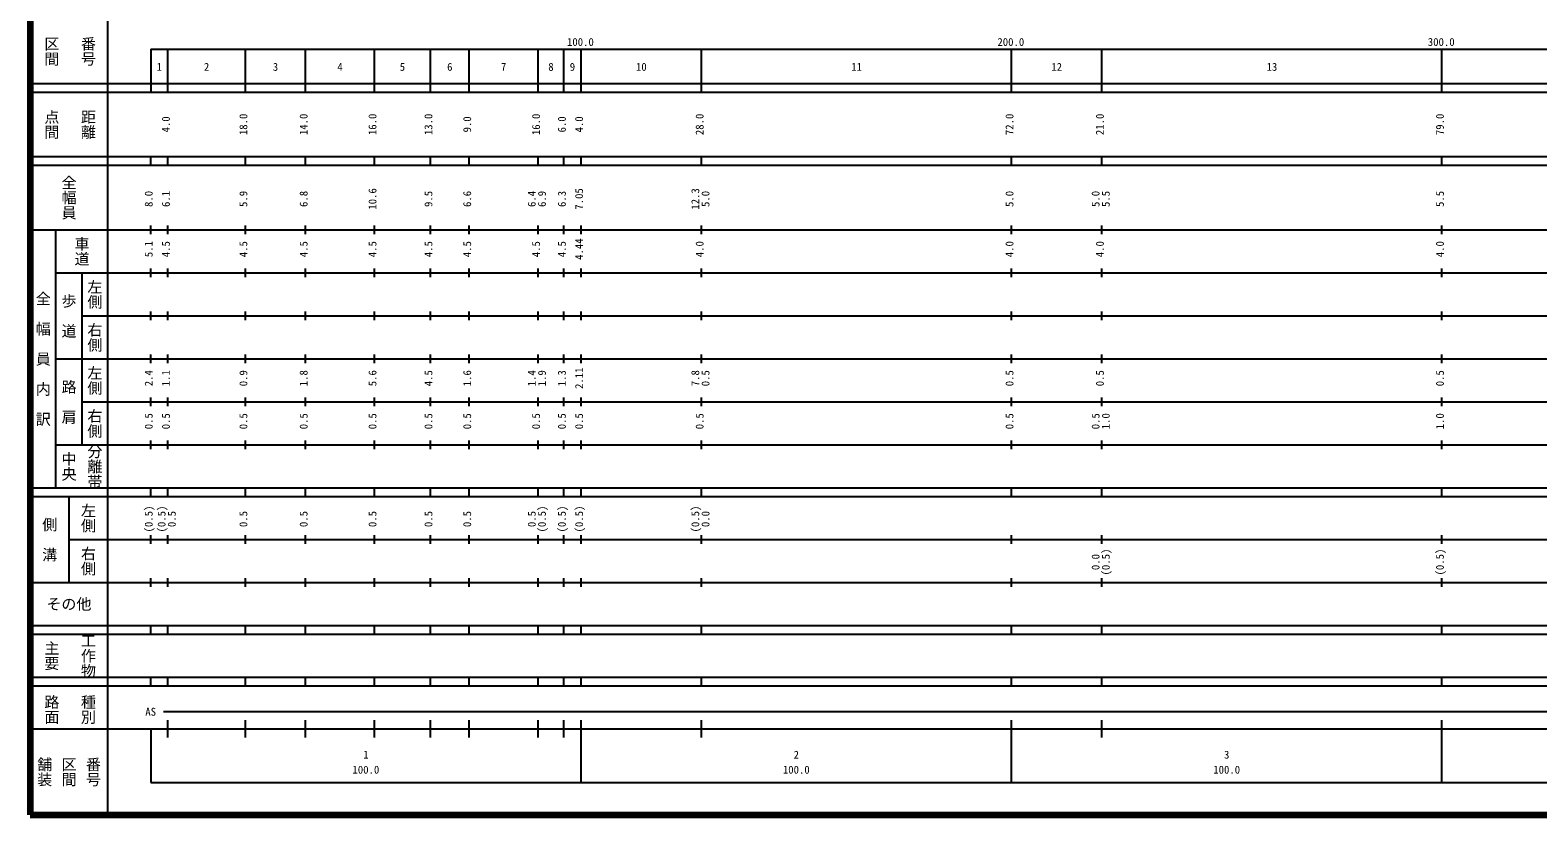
# Model space of a CAD drawing. Units: millimetres on the paper, enlarged 1000 times. Extents: x 40000 to 680000, y 20000 to 380000.
# Drawn here: x 40000 to 390292, y 20000 to 202409 of the extents above; entities that cross this region are included whole.
import ezdxf
from ezdxf.enums import TextEntityAlignment as Align

# ---------------------------------------------------------------- set-up
doc = ezdxf.new("R2010")
doc.units = ezdxf.units.MM
doc.header["$LTSCALE"] = 1000
doc.layers.add('M-TTL', color=2, linetype='Continuous', lineweight=140)
doc.layers.add('M-TTL-BAND', color=7, linetype='Continuous', lineweight=25)
doc.styles.add('@ＭＳ ゴシック', font='')
doc.styles.add('ＭＳ ゴシック', font='')
doc.styles.get('@ＭＳ ゴシック').set_extended_font_data('@MS Gothic')
doc.styles.get('ＭＳ ゴシック').set_extended_font_data('MS Gothic')

msp = doc.modelspace()

# ---------------------------------------------------------------- linework, layer by layer
at = {"layer": 'M-TTL'}
for p, q in [((40000, 380000), (40000, 20000)), ((40000, 20000), (680000, 20000))]:
    msp.add_line(p, q, dxfattribs=at)
at = {"layer": 'M-TTL-BAND'}
for p, q in [((58000, 370000), (58000, 20000)), ((68000, 198000), (579000, 198000)), ((68000, 198000), (68000, 188000)), ((72000, 188000), (72000, 198000)), ((90000, 188000), (90000, 198000)), ((104000, 188000), (104000, 198000)), ((120000, 188000), (120000, 198000)), ((133000, 188000), (133000, 198000)), ((142000, 188000), (142000, 198000)), ((158000, 188000), (158000, 198000)), ((164000, 188000), (164000, 198000)), ((168000, 188000), (168000, 198000)), ((196000, 188000), (196000, 198000)), ((268000, 188000), (268000, 198000)), ((289000, 188000), (289000, 198000)), ((368000, 188000), (368000, 198000)), ((40000, 190000), (579000, 190000)), ((40000, 188000), (579000, 188000)), ((40000, 173000), (579000, 173000)), ((68000, 171000), (68000, 173000)), ((72000, 171000), (72000, 173000)), ((90000, 171000), (90000, 173000)), ((104000, 171000), (104000, 173000)), ((120000, 171000), (120000, 173000)), ((133000, 171000), (133000, 173000)), ((142000, 171000), (142000, 173000)), ((158000, 171000), (158000, 173000)), ((164000, 171000), (164000, 173000)), ((168000, 171000), (168000, 173000)), ((196000, 171000), (196000, 173000)), ((268000, 171000), (268000, 173000)), ((289000, 171000), (289000, 173000)), ((368000, 171000), (368000, 173000)), ((40000, 171000), (579000, 171000)), ((40000, 156000), (579000, 156000)), ((46000, 96000), (46000, 156000)), ((68000, 155000), (68000, 157000)), ((72000, 155000), (72000, 157000)), ((90000, 155000), (90000, 157000)), ((104000, 155000), (104000, 157000)), ((120000, 155000), (120000, 157000)), ((133000, 155000), (133000, 157000)), ((142000, 155000), (142000, 157000)), ((158000, 155000), (158000, 157000)), ((164000, 155000), (164000, 157000)), ((168000, 155000), (168000, 157000)), ((196000, 155000), (196000, 157000)), ((268000, 155000), (268000, 157000)), ((289000, 155000), (289000, 157000)), ((368000, 155000), (368000, 157000)), ((46000, 146000), (579000, 146000)), ((52000, 146000), (52000, 106000)), ((68000, 145000), (68000, 147000)), ((72000, 145000), (72000, 147000)), ((90000, 145000), (90000, 147000)), ((104000, 145000), (104000, 147000)), ((120000, 145000), (120000, 147000)), ((133000, 145000), (133000, 147000)), ((142000, 145000), (142000, 147000)), ((158000, 145000), (158000, 147000)), ((164000, 145000), (164000, 147000)), ((168000, 145000), (168000, 147000)), ((196000, 145000), (196000, 147000)), ((268000, 145000), (268000, 147000)), ((289000, 145000), (289000, 147000)), ((368000, 145000), (368000, 147000)), ((68000, 135000), (68000, 137000)), ((72000, 135000), (72000, 137000)), ((90000, 135000), (90000, 137000)), ((104000, 135000), (104000, 137000)), ((120000, 135000), (120000, 137000)), ((133000, 135000), (133000, 137000)), ((142000, 135000), (142000, 137000)), ((158000, 135000), (158000, 137000)), ((164000, 135000), (164000, 137000)), ((168000, 135000), (168000, 137000)), ((196000, 135000), (196000, 137000)), ((268000, 135000), (268000, 137000)), ((289000, 135000), (289000, 137000)), ((368000, 135000), (368000, 137000)), ((52000, 136000), (579000, 136000)), ((68000, 125000), (68000, 127000)), ((72000, 125000), (72000, 127000)), ((90000, 125000), (90000, 127000)), ((104000, 125000), (104000, 127000)), ((120000, 125000), (120000, 127000)), ((133000, 125000), (133000, 127000)), ((142000, 125000), (142000, 127000)), ((158000, 125000), (158000, 127000)), ((164000, 125000), (164000, 127000)), ((168000, 125000), (168000, 127000)), ((196000, 125000), (196000, 127000)), ((268000, 125000), (268000, 127000)), ((289000, 125000), (289000, 127000)), ((368000, 125000), (368000, 127000)), ((46000, 126000), (579000, 126000)), ((52000, 116000), (579000, 116000)), ((68000, 115000), (68000, 117000)), ((72000, 115000), (72000, 117000)), ((90000, 115000), (90000, 117000)), ((104000, 115000), (104000, 117000)), ((120000, 115000), (120000, 117000)), ((133000, 115000), (133000, 117000)), ((142000, 115000), (142000, 117000)), ((158000, 115000), (158000, 117000)), ((164000, 115000), (164000, 117000)), ((168000, 115000), (168000, 117000)), ((196000, 115000), (196000, 117000)), ((268000, 115000), (268000, 117000)), ((289000, 115000), (289000, 117000)), ((368000, 115000), (368000, 117000)), ((46000, 106000), (579000, 106000)), ((68000, 105000), (68000, 107000)), ((72000, 105000), (72000, 107000)), ((90000, 105000), (90000, 107000)), ((104000, 105000), (104000, 107000)), ((120000, 105000), (120000, 107000)), ((133000, 105000), (133000, 107000)), ((142000, 105000), (142000, 107000)), ((158000, 105000), (158000, 107000)), ((164000, 105000), (164000, 107000)), ((168000, 105000), (168000, 107000)), ((196000, 105000), (196000, 107000)), ((268000, 105000), (268000, 107000)), ((289000, 105000), (289000, 107000)), ((368000, 105000), (368000, 107000)), ((40000, 96000), (579000, 96000)), ((68000, 94000), (68000, 96000)), ((72000, 94000), (72000, 96000)), ((90000, 94000), (90000, 96000)), ((104000, 94000), (104000, 96000)), ((120000, 94000), (120000, 96000)), ((133000, 94000), (133000, 96000)), ((142000, 94000), (142000, 96000)), ((158000, 94000), (158000, 96000)), ((164000, 94000), (164000, 96000)), ((168000, 94000), (168000, 96000)), ((196000, 94000), (196000, 96000)), ((268000, 94000), (268000, 96000)), ((289000, 94000), (289000, 96000)), ((368000, 94000), (368000, 96000)), ((40000, 94000), (579000, 94000)), ((49000, 94000), (49000, 74000)), ((68000, 83000), (68000, 85000)), ((72000, 83000), (72000, 85000)), ((90000, 83000), (90000, 85000)), ((104000, 83000), (104000, 85000)), ((120000, 83000), (120000, 85000)), ((133000, 83000), (133000, 85000)), ((142000, 83000), (142000, 85000)), ((158000, 83000), (158000, 85000)), ((164000, 83000), (164000, 85000)), ((168000, 83000), (168000, 85000)), ((196000, 83000), (196000, 85000)), ((268000, 83000), (268000, 85000)), ((289000, 83000), (289000, 85000)), ((368000, 83000), (368000, 85000)), ((49000, 84000), (579000, 84000)), ((40000, 74000), (579000, 74000)), ((68000, 73000), (68000, 75000)), ((72000, 73000), (72000, 75000)), ((90000, 73000), (90000, 75000)), ((104000, 73000), (104000, 75000)), ((120000, 73000), (120000, 75000)), ((133000, 73000), (133000, 75000)), ((142000, 73000), (142000, 75000)), ((158000, 73000), (158000, 75000)), ((164000, 73000), (164000, 75000)), ((168000, 73000), (168000, 75000)), ((196000, 73000), (196000, 75000)), ((268000, 73000), (268000, 75000)), ((289000, 73000), (289000, 75000)), ((368000, 73000), (368000, 75000)), ((40000, 64000), (579000, 64000)), ((68000, 62000), (68000, 64000)), ((72000, 62000), (72000, 64000)), ((90000, 62000), (90000, 64000)), ((104000, 62000), (104000, 64000)), ((120000, 62000), (120000, 64000)), ((133000, 62000), (133000, 64000)), ((142000, 62000), (142000, 64000)), ((158000, 62000), (158000, 64000)), ((164000, 62000), (164000, 64000)), ((168000, 62000), (168000, 64000)), ((196000, 62000), (196000, 64000)), ((268000, 62000), (268000, 64000)), ((289000, 62000), (289000, 64000)), ((368000, 62000), (368000, 64000)), ((40000, 62000), (579000, 62000)), ((40000, 52000), (579000, 52000)), ((40000, 50000), (579000, 50000)), ((68000, 50000), (68000, 52000)), ((72000, 50000), (72000, 52000)), ((90000, 50000), (90000, 52000)), ((104000, 50000), (104000, 52000)), ((120000, 50000), (120000, 52000)), ((133000, 50000), (133000, 52000)), ((142000, 50000), (142000, 52000)), ((158000, 50000), (158000, 52000)), ((164000, 50000), (164000, 52000)), ((168000, 50000), (168000, 52000)), ((196000, 50000), (196000, 52000)), ((268000, 50000), (268000, 52000)), ((289000, 50000), (289000, 52000)), ((368000, 50000), (368000, 52000)), ((71000, 44000), (565000, 44000)), ((40000, 40000), (579000, 40000)), ((68000, 40000), (68000, 27500)), ((72000, 38000), (72000, 42000)), ((90000, 38000), (90000, 42000)), ((104000, 38000), (104000, 42000)), ((120000, 38000), (120000, 42000)), ((133000, 38000), (133000, 42000)), ((142000, 38000), (142000, 42000)), ((158000, 38000), (158000, 42000)), ((164000, 38000), (164000, 42000)), ((168000, 27500), (168000, 42000)), ((196000, 38000), (196000, 42000)), ((268000, 27500), (268000, 42000)), ((289000, 38000), (289000, 42000)), ((368000, 27500), (368000, 42000)), ((68000, 27500), (579000, 27500))]:
    msp.add_line(p, q, dxfattribs=at)

# ---------------------------------------------------------------- texts
at = {"layer": 'M-TTL-BAND', "style": '@ＭＳ ゴシック'}
for s, p in [('区間', (45000, 197500)), ('番号', (53500, 197500)), ('点間', (45000, 180500)), ('距離', (53500, 180500)), ('全幅員', (49000, 163500)), ('車道', (52000, 151000)), ('左側', (55000, 141000)), ('全\u3000幅\u3000員\u3000内\u3000訳', (43000, 126000)), ('歩\u3000道', (49000, 136000)), ('右側', (55000, 131000)), ('左側', (55000, 121000)), ('路\u3000肩', (49000, 116000)), ('右側', (55000, 111000)), ('分離帯', (55000, 101000)), ('中央', (49000, 101000)), ('左側', (53500, 89000)), ('側\u3000溝', (44500, 84000)), ('右側', (53500, 79000)), ('主要', (45000, 57000)), ('工作物', (53500, 57000)), ('路面', (45000, 44500)), ('種別', (53500, 44500)), ('舗装', (43333, 30000)), ('区間', (49000, 30000)), ('番号', (54667, 30000))]:
    msp.add_text(s, height=2566, rotation=270, dxfattribs=at).set_placement(p, align=Align.MIDDLE_CENTER)
at = {"layer": 'M-TTL-BAND', "style": 'ＭＳ ゴシック'}
for s, p in [('100.0', (167844, 198195)), ('200.0', (267844, 198195)), ('300.0', (367844, 198195)), ('1', (70000, 192405)), ('2', (81000, 192405)), ('3', (97000, 192405)), ('4', (112000, 192405)), ('5', (126500, 192405)), ('6', (137500, 192405)), ('7', (150000, 192405)), ('8', (161000, 192405)), ('9', (166000, 192405)), ('10', (182000, 192405)), ('11', (232000, 192405)), ('12', (278500, 192405)), ('13', (328500, 192405)), ('AS', (68000, 42500)), ('1', (118000, 32523)), ('2', (218000, 32523)), ('3', (318000, 32523)), ('100.0', (118000, 29033)), ('100.0', (218000, 29033)), ('100.0', (318000, 29033))]:
    msp.add_text(s, height=1833, dxfattribs=at).set_placement(p, align=Align.BOTTOM_CENTER)
for s, p in [('4.0', (73000, 180500)), ('18.0', (91000, 180500)), ('14.0', (105000, 180500)), ('16.0', (121000, 180500)), ('13.0', (134000, 180500)), ('9.0', (143000, 180500)), ('16.0', (159000, 180500)), ('6.0', (165000, 180500)), ('4.0', (169000, 180500)), ('28.0', (197000, 180500)), ('72.0', (269000, 180500)), ('21.0', (290000, 180500)), ('79.0', (369000, 180500)), ('8.0', (69000, 163174)), ('6.1', (73000, 163174)), ('5.9', (91000, 163174)), ('6.8', (105000, 163174)), ('10.6', (121000, 163174)), ('9.5', (134000, 163174)), ('6.6', (143000, 163174)), ('6.4', (158000, 163174)), ('6.9', (160370, 163174)), ('6.3', (165000, 163174)), ('7.05', (169000, 163174)), ('12.3', (196000, 163174)), ('5.0', (198370, 163174)), ('5.0', (269000, 163174)), ('5.0', (289000, 163174)), ('5.5', (291370, 163174)), ('5.5', (369000, 163174)), ('5.1', (69000, 151500)), ('4.5', (73000, 151500)), ('4.5', (91000, 151500)), ('4.5', (105000, 151500)), ('4.5', (121000, 151500)), ('4.5', (134000, 151500)), ('4.5', (143000, 151500)), ('4.5', (159000, 151500)), ('4.5', (165000, 151500)), ('4.44', (169000, 151500)), ('4.0', (197000, 151500)), ('4.0', (269000, 151500)), ('4.0', (290000, 151500)), ('4.0', (369000, 151500)), ('2.4', (69000, 121500)), ('1.1', (73000, 121500)), ('0.9', (91000, 121500)), ('1.8', (105000, 121500)), ('5.6', (121000, 121500)), ('4.5', (134000, 121500)), ('1.6', (143000, 121500)), ('1.4', (158000, 121500)), ('1.9', (160370, 121500)), ('1.3', (165000, 121500)), ('2.11', (169000, 121500)), ('7.8', (196000, 121500)), ('0.5', (198370, 121500)), ('0.5', (269000, 121500)), ('0.5', (290000, 121500)), ('0.5', (369000, 121500)), ('0.5', (69000, 111500)), ('0.5', (73000, 111500)), ('0.5', (91000, 111500)), ('0.5', (105000, 111500)), ('0.5', (121000, 111500)), ('0.5', (134000, 111500)), ('0.5', (143000, 111500)), ('0.5', (159000, 111500)), ('0.5', (165000, 111500)), ('0.5', (169000, 111500)), ('0.5', (197000, 111500)), ('0.5', (269000, 111500)), ('0.5', (289000, 111500)), ('1.0', (291370, 111500)), ('1.0', (369000, 111500)), ('(0.5)', (69000, 88764)), ('(0.5)', (72000, 88764)), ('(0.5)', (160370, 88764)), ('(0.5)', (165000, 88764)), ('(0.5)', (169000, 88764)), ('(0.5)', (196000, 88764)), ('0.5', (74370, 88764)), ('0.5', (91000, 88764)), ('0.5', (105000, 88764)), ('0.5', (121000, 88764)), ('0.5', (134000, 88764)), ('0.5', (143000, 88764)), ('0.5', (158000, 88764)), ('0.0', (198370, 88764)), ('(0.5)', (291370, 78764)), ('(0.5)', (369000, 78764)), ('0.0', (289000, 78764))]:
    msp.add_text(s, height=1833, rotation=90, dxfattribs=at).set_placement(p, align=Align.BOTTOM_CENTER)
msp.add_text('その他', height=2566, dxfattribs=at).set_placement((49000, 69000), align=Align.MIDDLE_CENTER)

doc.saveas('drawing.dxf')
